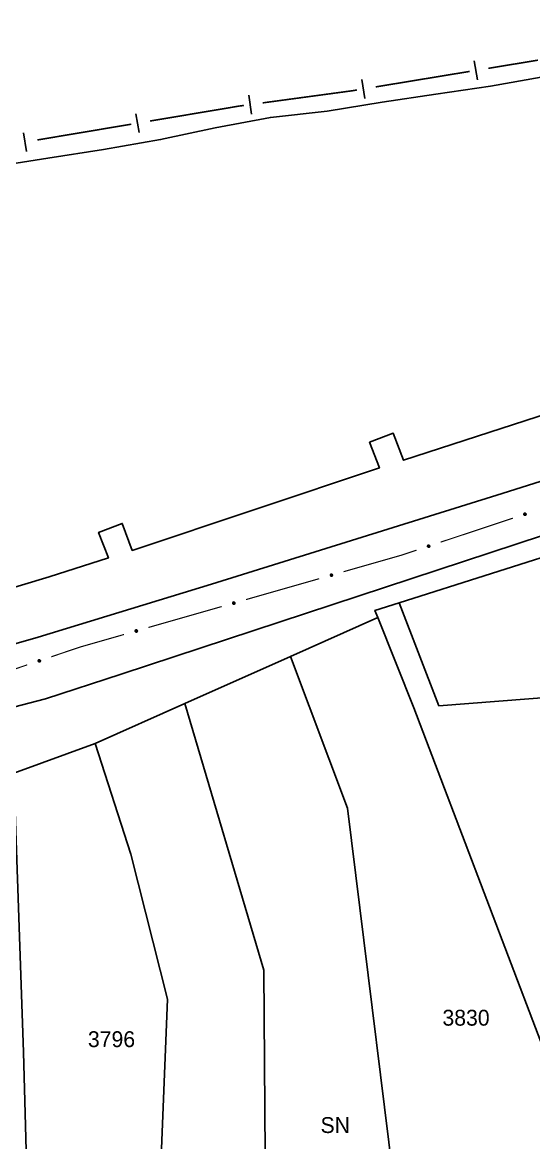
# Model space of a CAD drawing. Extents: x 203555 to 204724, y 4873703 to 4874787.
# Drawn here: x 204299.6 to 204380.2, y 4874564.9 to 4874741.4 of the extents above; entities that cross this region are included whole.
import ezdxf
from ezdxf.enums import TextEntityAlignment as Align

# ---------------------------------------------------------------- set-up
doc = ezdxf.new("R2010")
doc.units = 0
doc.header["$LTSCALE"] = 1.5
doc.header["$MEASUREMENT"] = 0
doc.linetypes.add('TRACO_00', pattern=[10, -10])
for name, color, linetype in [('CD_MALHA_LOTES', 7, 'CONTINUOUS'), ('HD-CURSO-PERENE', 170, 'CONTINUOUS'), ('HD-PRAIA', 251, 'CONTINUOUS'), ('LM-LIM-SETORES-BAIRROS', 250, 'CONTINUOUS'), ('RU-QUADRA', 210, 'CONTINUOUS'), ('SV-EIXO-RUA-PAV', 20, 'CONTINUOUS'), ('SV-RUA-PAVIM', 7, 'CONTINUOUS'), ('Th_NmrPort', 1, 'CONTINUOUS')]:
    doc.layers.add(name, color=color, linetype=linetype)

msp = doc.modelspace()

# ---------------------------------------------------------------- linework, layer by layer
at = {"layer": 'CD_MALHA_LOTES', "linetype": 'Continuous', "flags": 128}
for points in [[(204358.965064, 4874649.939038), (204388.092706, 4874659.165724)], [(204355.151806, 4874648.731122), (204358.965064, 4874649.939038)], [(204355.586818, 4874647.637914), (204355.151806, 4874648.731122)], [(204365.241945, 4874633.706029), (204358.965064, 4874649.939038)], [(204341.834391, 4874641.508143), (204355.586818, 4874647.637914)], [(204361.253975, 4874633.396033), (204355.586818, 4874647.637914)], [(204325.156535, 4874634.07444), (204341.834391, 4874641.508143)], [(204350.839125, 4874617.583828), (204341.834391, 4874641.508143)], [(204394.299998, 4874635.964792), (204365.241945, 4874633.706029)], [(204311.032326, 4874627.76293), (204325.156535, 4874634.07444)], [(204337.631766, 4874592.079698), (204325.156535, 4874634.07444)], [(204388.141088, 4874562.796384), (204361.253975, 4874633.396033)], [(204298.228153, 4874623.081438), (204311.032326, 4874627.76293)], [(204322.439423, 4874587.475918), (204316.677865, 4874610.313127), (204311.032326, 4874627.76293)], [(204299.730645, 4874579.123527), (204298.228153, 4874623.081438)], [(204368.978628, 4874470.724308), (204350.839125, 4874617.583828)], [(204338.54061, 4874468.368145), (204337.631766, 4874592.079698)], [(204318.899191, 4874499.712241), (204322.439423, 4874587.475918)], [(204301.881164, 4874499.78757), (204299.730645, 4874579.123527)]]:
    msp.add_lwpolyline(points, dxfattribs=at)
at = {"layer": 'HD-CURSO-PERENE', "linetype": 'Continuous'}
msp.add_polyline3d([(204381.342783, 4874732.765321, 2.282134), (204373.358438, 4874731.350853, 2.282134), (204364.739373, 4874730.109931, 2.282134), (204356.265147, 4874728.842034, 2.282134), (204347.627129, 4874727.439997, 2.282134), (204338.656779, 4874726.423747, 2.282134), (204329.974332, 4874724.788416, 2.282134), (204321.352649, 4874722.933937, 2.282134), (204312.332667, 4874721.385763, 2.282134), (204303.54981, 4874720.010702, 2.282134), (204294.540289, 4874718.599583, 2.282134)], dxfattribs=at)
at = {"layer": 'HD-PRAIA', "linetype": 'TRACO_00'}
for points in [[(204294.540289, 4874718.599583, 2.282134), (204303.54981, 4874720.010702, 2.282134), (204312.332667, 4874721.385763, 2.282134), (204321.352649, 4874722.933937, 2.282134), (204329.974332, 4874724.788416, 2.282134), (204338.656779, 4874726.423747, 2.282134), (204347.627129, 4874727.439997, 2.282134), (204356.265147, 4874728.842034, 2.282134), (204364.739373, 4874730.109931, 2.282134), (204373.358438, 4874731.350853, 2.282134), (204381.342783, 4874732.765321, 2.282134)], [(204405.847745, 4874687.407363, 3.978103), (204359.622638, 4874672.407154, 4.968892), (204358.021698, 4874676.662445, 4.968892), (204354.313762, 4874675.236316, 4.968892), (204355.841732, 4874671.207431, 4.523037), (204316.894714, 4874658.203989, 4.968892), (204315.293774, 4874662.459281, 4.968892), (204311.585838, 4874661.033151, 4.968892), (204313.113808, 4874657.004267, 4.523037), (204303.768556, 4874654.023166, 3.67618), (204290.639723, 4874650.074148, 3.67618)]]:
    msp.add_polyline3d(points, dxfattribs=at)
at = {"layer": 'LM-LIM-SETORES-BAIRROS'}
for points in [[(204371.303837, 4874732.359161), (204370.816288, 4874735.319278)], [(204353.543131, 4874729.433867), (204353.055582, 4874732.393985)], [(204335.670248, 4874726.965451), (204335.268113, 4874729.938376)], [(204317.957629, 4874724.046779), (204317.461077, 4874727.0054)], [(204300.205904, 4874721.067469), (204299.709353, 4874724.026089)]]:
    msp.add_lwpolyline(points, dxfattribs=at)
at = {"layer": 'LM-LIM-SETORES-BAIRROS', "const_width": 0.25}
for points in [[(204373.033474, 4874734.164252), (204379.940415, 4874735.301866)], [(204379.940415, 4874735.301866), (204380.845831, 4874735.450993)], [(204355.272769, 4874731.238958), (204370.073356, 4874733.676703)], [(204337.451131, 4874728.720003), (204351.324784, 4874730.596633)], [(204351.324784, 4874730.596633), (204351.594155, 4874730.633069)], [(204351.594155, 4874730.633069), (204352.312651, 4874730.75141)], [(204319.681766, 4874725.857124), (204333.488663, 4874728.174366)], [(204333.488663, 4874728.174366), (204333.785047, 4874728.224108)], [(204333.785047, 4874728.224108), (204334.478205, 4874728.317869)], [(204301.930042, 4874722.877814), (204316.723146, 4874725.360572)]]:
    msp.add_lwpolyline(points, dxfattribs=at)
at = {"layer": 'RU-QUADRA', "linetype": 'Continuous', "const_width": 0.18, "flags": 128}
msp.add_lwpolyline([(204471.221957, 4874562.687128), (204468.543226, 4874571.906552), (204465.967465, 4874580.771585), (204463.436172, 4874589.483573), (204460.655844, 4874599.052666), (204458.286403, 4874607.207605), (204455.673688, 4874616.199824), (204453.088526, 4874625.097214), (204448.983071, 4874639.227016), (204438.308076, 4874673.839612), (204423.977669, 4874669.557026), (204407.250068, 4874664.49648), (204388.092706, 4874659.165724), (204358.965064, 4874649.939038), (204355.151806, 4874648.731122), (204355.586818, 4874647.637914), (204341.834391, 4874641.508143), (204325.156535, 4874634.07444), (204311.032326, 4874627.76293), (204298.228153, 4874623.081438)], dxfattribs=at)
at = {"layer": 'SV-EIXO-RUA-PAV', "const_width": 0.18}
for points in [[(204376.896429, 4874663.282245), (204365.507939, 4874659.500406)], [(204359.400185, 4874657.472171), (204350.203894, 4874654.844659)], [(204359.813694, 4874657.609487), (204359.400185, 4874657.472171)], [(204361.711776, 4874658.239794), (204359.813694, 4874657.609487)], [(204346.357798, 4874653.745775), (204334.819511, 4874650.449121)], [(204330.973415, 4874649.350237), (204319.435127, 4874646.053583)], [(204315.589032, 4874644.954699), (204308.858364, 4874643.031651)], [(204308.825264, 4874643.022194), (204304.118285, 4874641.440649)], [(204308.858364, 4874643.031651), (204308.825264, 4874643.022194)], [(204300.326596, 4874640.166641), (204288.951529, 4874636.344619)]]:
    msp.add_lwpolyline(points, dxfattribs=at)
at = {"layer": 'SV-EIXO-RUA-PAV'}
for points in [[(204378.965561, 4874663.853361), (204378.944261, 4874663.809335), (204378.916952, 4874663.775852), (204378.886136, 4874663.754481), (204378.853982, 4874663.742697), (204378.819728, 4874663.734346), (204378.783335, 4874663.733547), (204378.742747, 4874663.741606), (204378.698433, 4874663.762663), (204378.665971, 4874663.792893), (204378.643403, 4874663.821983), (204378.629185, 4874663.854805), (204378.62163, 4874663.888217), (204378.622049, 4874663.926046), (204378.630618, 4874663.967099), (204378.65287, 4874664.011146), (204378.679869, 4874664.043788), (204378.710218, 4874664.063676), (204378.743305, 4874664.077762), (204378.778377, 4874664.085868), (204378.814106, 4874664.086447), (204378.855423, 4874664.077745), (204378.898607, 4874664.055206), (204378.931471, 4874664.02865), (204378.95178, 4874663.998589), (204378.964914, 4874663.965702), (204378.973707, 4874663.931448), (204378.976034, 4874663.894899), (204378.965561, 4874663.853361)], [(204363.780908, 4874658.81091), (204363.759608, 4874658.766884), (204363.732299, 4874658.733401), (204363.701483, 4874658.71203), (204363.669328, 4874658.700246), (204363.635075, 4874658.691896), (204363.598682, 4874658.691096), (204363.558094, 4874658.699155), (204363.51378, 4874658.720212), (204363.481318, 4874658.750442), (204363.45875, 4874658.779532), (204363.444532, 4874658.812354), (204363.436977, 4874658.845766), (204363.437396, 4874658.883595), (204363.445965, 4874658.924648), (204363.468217, 4874658.968695), (204363.495216, 4874659.001338), (204363.525565, 4874659.021226), (204363.558652, 4874659.035311), (204363.593724, 4874659.043417), (204363.629452, 4874659.043996), (204363.67077, 4874659.035295), (204363.713954, 4874659.012755), (204363.746818, 4874658.986199), (204363.767127, 4874658.956138), (204363.780261, 4874658.923251), (204363.789054, 4874658.888997), (204363.791381, 4874658.852448), (204363.780908, 4874658.81091)], [(204348.449239, 4874654.228844), (204348.426096, 4874654.185758), (204348.397394, 4874654.153461), (204348.365702, 4874654.133413), (204348.333078, 4874654.123), (204348.298501, 4874654.116105), (204348.262108, 4874654.116846), (204348.221897, 4874654.126615), (204348.178513, 4874654.149528), (204348.147359, 4874654.181104), (204348.126042, 4874654.211123), (204348.113225, 4874654.244517), (204348.107091, 4874654.278218), (204348.10911, 4874654.315997), (204348.119408, 4874654.35665), (204348.143504, 4874654.399717), (204348.171859, 4874654.431187), (204348.203022, 4874654.449773), (204348.236675, 4874654.462446), (204348.272059, 4874654.469062), (204348.30778, 4874654.468129), (204348.348693, 4874654.457687), (204348.390885, 4874654.433341), (204348.422596, 4874654.405418), (204348.441615, 4874654.374525), (204348.453345, 4874654.341112), (204348.460682, 4874654.306516), (204348.46146, 4874654.269901), (204348.449239, 4874654.228844)], [(204333.064856, 4874649.833306), (204333.041712, 4874649.79022), (204333.013011, 4874649.757923), (204332.981319, 4874649.737875), (204332.948695, 4874649.727461), (204332.914118, 4874649.720567), (204332.877725, 4874649.721308), (204332.837514, 4874649.731077), (204332.79413, 4874649.75399), (204332.762976, 4874649.785566), (204332.741659, 4874649.815585), (204332.728842, 4874649.848979), (204332.722708, 4874649.88268), (204332.724727, 4874649.920459), (204332.735025, 4874649.961112), (204332.759121, 4874650.004178), (204332.787476, 4874650.035649), (204332.818639, 4874650.054235), (204332.852292, 4874650.066908), (204332.887676, 4874650.073524), (204332.923397, 4874650.072591), (204332.96431, 4874650.062149), (204333.006501, 4874650.037803), (204333.038213, 4874650.00988), (204333.057231, 4874649.978986), (204333.068962, 4874649.945574), (204333.076298, 4874649.910978), (204333.077077, 4874649.874363), (204333.064856, 4874649.833306)], [(204317.680473, 4874645.437768), (204317.657329, 4874645.394682), (204317.628628, 4874645.362384), (204317.596936, 4874645.342337), (204317.564311, 4874645.331923), (204317.529735, 4874645.325029), (204317.493341, 4874645.32577), (204317.45313, 4874645.335539), (204317.409747, 4874645.358452), (204317.378593, 4874645.390028), (204317.357276, 4874645.420047), (204317.344459, 4874645.453441), (204317.338325, 4874645.487142), (204317.340344, 4874645.52492), (204317.350642, 4874645.565574), (204317.374737, 4874645.60864), (204317.403093, 4874645.640111), (204317.434256, 4874645.658697), (204317.467909, 4874645.67137), (204317.503293, 4874645.677985), (204317.539014, 4874645.677053), (204317.579927, 4874645.666611), (204317.622118, 4874645.642265), (204317.653829, 4874645.614342), (204317.672848, 4874645.583448), (204317.684579, 4874645.550035), (204317.691915, 4874645.51544), (204317.692694, 4874645.478825), (204317.680473, 4874645.437768)], [(204302.393699, 4874640.74506), (204302.372554, 4874640.700958), (204302.345363, 4874640.667379), (204302.314623, 4874640.6459), (204302.28251, 4874640.634002), (204302.248286, 4874640.625531), (204302.211897, 4874640.624602), (204302.171281, 4874640.632518), (204302.126892, 4874640.653419), (204302.094324, 4874640.683534), (204302.071654, 4874640.712544), (204302.057319, 4874640.745316), (204302.049647, 4874640.7787), (204302.049932, 4874640.816531), (204302.058356, 4874640.857614), (204302.080453, 4874640.90174), (204302.107336, 4874640.934477), (204302.137614, 4874640.954472), (204302.170651, 4874640.968674), (204302.205695, 4874640.976904), (204302.241421, 4874640.97761), (204302.282769, 4874640.969054), (204302.326033, 4874640.946667), (204302.35899, 4874640.920227), (204302.379405, 4874640.890238), (204302.392655, 4874640.857397), (204302.401569, 4874640.823174), (204302.404025, 4874640.786634), (204302.393699, 4874640.74506)]]:
    msp.add_lwpolyline(points, close=True, dxfattribs=at)
for points in [[(204378.931471, 4874664.02865), (204378.62163, 4874663.888217)], [(204378.898607, 4874664.055206), (204378.622049, 4874663.926046)], [(204378.912664, 4874664.042195), (204378.625998, 4874663.909618)], [(204378.93809, 4874664.013256), (204378.628114, 4874663.872938)], [(204378.873853, 4874664.063814), (204378.629062, 4874663.948018)], [(204378.95178, 4874663.998589), (204378.629185, 4874663.854805)], [(204378.855423, 4874664.077745), (204378.630618, 4874663.967099)], [(204378.955746, 4874663.981736), (204378.637139, 4874663.841428)], [(204378.964914, 4874663.965702), (204378.643403, 4874663.821983)], [(204378.830288, 4874664.078103), (204378.648961, 4874663.992008)], [(204378.814106, 4874664.086447), (204378.65287, 4874664.011146)], [(204378.966061, 4874663.946342), (204378.65997, 4874663.807314)], [(204378.973707, 4874663.931448), (204378.665971, 4874663.792893)], [(204378.792323, 4874664.084187), (204378.672305, 4874664.029954)], [(204378.778377, 4874664.085868), (204378.679869, 4874664.043788)], [(204378.970337, 4874663.911817), (204378.686691, 4874663.778804)], [(204378.976034, 4874663.894899), (204378.698433, 4874663.762663)], [(204378.969433, 4874663.875572), (204378.723342, 4874663.75503)], [(204378.965561, 4874663.853361), (204378.742747, 4874663.741606)], [(204378.952984, 4874663.829851), (204378.769927, 4874663.740307)], [(204378.944261, 4874663.809335), (204378.783335, 4874663.733547)], [(204378.928776, 4874663.790181), (204378.809622, 4874663.737673)], [(204378.916952, 4874663.775852), (204378.819728, 4874663.734346)], [(204363.746818, 4874658.986199), (204363.436977, 4874658.845766)], [(204363.713954, 4874659.012755), (204363.437396, 4874658.883595)], [(204363.728011, 4874658.999744), (204363.441345, 4874658.867167)], [(204363.753437, 4874658.970805), (204363.443461, 4874658.830487)], [(204363.6892, 4874659.021363), (204363.444409, 4874658.905567)], [(204363.767127, 4874658.956138), (204363.444532, 4874658.812354)], [(204363.67077, 4874659.035295), (204363.445965, 4874658.924648)], [(204363.771092, 4874658.939285), (204363.452486, 4874658.798977)], [(204363.780261, 4874658.923251), (204363.45875, 4874658.779532)], [(204363.645635, 4874659.035652), (204363.464307, 4874658.949557)], [(204363.629452, 4874659.043996), (204363.468217, 4874658.968695)], [(204363.781408, 4874658.903891), (204363.475317, 4874658.764863)], [(204363.789054, 4874658.888997), (204363.481318, 4874658.750442)], [(204363.60767, 4874659.041736), (204363.487651, 4874658.987503)], [(204363.593724, 4874659.043417), (204363.495216, 4874659.001338)], [(204363.785684, 4874658.869366), (204363.502038, 4874658.736353)], [(204363.791381, 4874658.852448), (204363.51378, 4874658.720212)], [(204363.78478, 4874658.833121), (204363.538689, 4874658.712579)], [(204363.780908, 4874658.81091), (204363.558094, 4874658.699155)], [(204363.768331, 4874658.7874), (204363.585274, 4874658.697856)], [(204363.759608, 4874658.766884), (204363.598682, 4874658.691096)], [(204363.744122, 4874658.74773), (204363.624969, 4874658.695222)], [(204363.732299, 4874658.733401), (204363.635075, 4874658.691896)], [(204348.422596, 4874654.405418), (204348.107091, 4874654.278218)], [(204348.390885, 4874654.433341), (204348.10911, 4874654.315997)], [(204348.404378, 4874654.419747), (204348.11236, 4874654.299416)], [(204348.428557, 4874654.389758), (204348.112922, 4874654.262679)], [(204348.441615, 4874654.374525), (204348.113225, 4874654.244517)], [(204348.366517, 4874654.442988), (204348.117046, 4874654.337652)], [(204348.348693, 4874654.457687), (204348.119408, 4874654.35665)], [(204348.444863, 4874654.357519), (204348.120607, 4874654.230816)], [(204348.453345, 4874654.341112), (204348.126042, 4874654.211123)], [(204348.323595, 4874654.459107), (204348.138788, 4874654.380761)], [(204348.453673, 4874654.32172), (204348.141974, 4874654.195766)], [(204348.30778, 4874654.468129), (204348.143504, 4874654.399717)], [(204348.460682, 4874654.306516), (204348.147359, 4874654.181104)], [(204348.285921, 4874654.466792), (204348.163716, 4874654.417685)], [(204348.456484, 4874654.287045), (204348.167465, 4874654.166152)], [(204348.272059, 4874654.469062), (204348.171859, 4874654.431187)], [(204348.46146, 4874654.269901), (204348.178513, 4874654.149528)], [(204348.454048, 4874654.250871), (204348.203077, 4874654.140848)], [(204348.449239, 4874654.228844), (204348.221897, 4874654.126615)], [(204348.435679, 4874654.205887), (204348.248997, 4874654.124167)], [(204348.426096, 4874654.185758), (204348.262108, 4874654.116846)], [(204348.409814, 4874654.167276), (204348.288545, 4874654.119856)], [(204348.397394, 4874654.153461), (204348.298501, 4874654.116105)], [(204333.038213, 4874650.00988), (204332.722708, 4874649.88268)], [(204333.006501, 4874650.037803), (204332.724727, 4874649.920459)], [(204333.019995, 4874650.024209), (204332.727977, 4874649.903877)], [(204333.044174, 4874649.994219), (204332.728539, 4874649.867141)], [(204333.057231, 4874649.978986), (204332.728842, 4874649.848979)], [(204332.982134, 4874650.04745), (204332.732662, 4874649.942113)], [(204332.96431, 4874650.062149), (204332.735025, 4874649.961112)], [(204333.06048, 4874649.961981), (204332.736224, 4874649.835277)], [(204333.068962, 4874649.945574), (204332.741659, 4874649.815585)], [(204332.939212, 4874650.063569), (204332.754404, 4874649.985223)], [(204333.06929, 4874649.926182), (204332.757591, 4874649.800228)], [(204332.923397, 4874650.072591), (204332.759121, 4874650.004178)], [(204333.076298, 4874649.910978), (204332.762976, 4874649.785566)], [(204332.901538, 4874650.071254), (204332.779333, 4874650.022147)], [(204333.072101, 4874649.891507), (204332.783082, 4874649.770614)], [(204332.887676, 4874650.073524), (204332.787476, 4874650.035649)], [(204333.077077, 4874649.874363), (204332.79413, 4874649.75399)], [(204333.069664, 4874649.855333), (204332.818694, 4874649.74531)], [(204333.064856, 4874649.833306), (204332.837514, 4874649.731077)], [(204333.051296, 4874649.810349), (204332.864614, 4874649.728629)], [(204333.041712, 4874649.79022), (204332.877725, 4874649.721308)], [(204333.025431, 4874649.771738), (204332.904162, 4874649.724318)], [(204333.013011, 4874649.757923), (204332.914118, 4874649.720567)], [(204317.653829, 4874645.614342), (204317.338325, 4874645.487142)], [(204317.622118, 4874645.642265), (204317.340344, 4874645.52492)], [(204317.635612, 4874645.62867), (204317.343594, 4874645.508339)], [(204317.659791, 4874645.598681), (204317.344156, 4874645.471603)], [(204317.672848, 4874645.583448), (204317.344459, 4874645.453441)], [(204317.597751, 4874645.651912), (204317.348279, 4874645.546575)], [(204317.579927, 4874645.666611), (204317.350642, 4874645.565574)], [(204317.676097, 4874645.566443), (204317.35184, 4874645.439739)], [(204317.684579, 4874645.550035), (204317.357276, 4874645.420047)], [(204317.554829, 4874645.668031), (204317.370021, 4874645.589685)], [(204317.684906, 4874645.530644), (204317.373208, 4874645.40469)], [(204317.539014, 4874645.677053), (204317.374737, 4874645.60864)], [(204317.691915, 4874645.51544), (204317.378593, 4874645.390028)], [(204317.517155, 4874645.675716), (204317.39495, 4874645.626609)], [(204317.687718, 4874645.495969), (204317.398698, 4874645.375075)], [(204317.503293, 4874645.677985), (204317.403093, 4874645.640111)], [(204317.692694, 4874645.478825), (204317.409747, 4874645.358452)], [(204317.685281, 4874645.459795), (204317.43431, 4874645.349772)], [(204317.680473, 4874645.437768), (204317.45313, 4874645.335539)], [(204317.666913, 4874645.414811), (204317.480231, 4874645.333091)], [(204317.657329, 4874645.394682), (204317.493341, 4874645.32577)], [(204317.641047, 4874645.3762), (204317.519779, 4874645.32878)], [(204317.628628, 4874645.362384), (204317.529735, 4874645.325029)], [(204302.35899, 4874640.920227), (204302.049647, 4874640.7787)], [(204302.326033, 4874640.946667), (204302.049932, 4874640.816531)], [(204302.340135, 4874640.933705), (204302.053939, 4874640.800117)], [(204302.365663, 4874640.904856), (204302.056184, 4874640.763445)], [(204302.301248, 4874640.955187), (204302.056867, 4874640.838527)], [(204302.379405, 4874640.890238), (204302.057319, 4874640.745316)], [(204302.282769, 4874640.969054), (204302.058356, 4874640.857614)], [(204302.38343, 4874640.873399), (204302.065321, 4874640.731967)], [(204302.392655, 4874640.857397), (204302.071654, 4874640.712544)], [(204302.257633, 4874640.969322), (204302.07661, 4874640.882588)], [(204302.241421, 4874640.97761), (204302.080453, 4874640.90174)], [(204302.393871, 4874640.838041), (204302.088272, 4874640.697933)], [(204302.401569, 4874640.823174), (204302.094324, 4874640.683534)], [(204302.219647, 4874640.975272), (204302.09982, 4874640.920616)], [(204302.205695, 4874640.976904), (204302.107336, 4874640.934477)], [(204302.398268, 4874640.803531), (204302.115094, 4874640.669519)], [(204302.404025, 4874640.786634), (204302.126892, 4874640.653419)], [(204302.397492, 4874640.767284), (204302.151828, 4874640.645874)], [(204302.393699, 4874640.74506), (204302.171281, 4874640.632518)], [(204302.381205, 4874640.721505), (204302.198465, 4874640.631315)], [(204302.372554, 4874640.700958), (204302.211897, 4874640.624602)], [(204302.357136, 4874640.68175), (204302.238169, 4874640.628821)], [(204302.345363, 4874640.667379), (204302.248286, 4874640.625531)]]:
    msp.add_lwpolyline(points, dxfattribs=at)
at = {"layer": 'SV-RUA-PAVIM', "linetype": 'Continuous'}
for points in [[(204609.192199, 4874741.400981, 4.25057), (204504.700944, 4874708.236387, 4.25057), (204406.705716, 4874677.084452, 4.349649), (204374.342742, 4874666.919664, 4.249288), (204329.391379, 4874652.878433, 3.885287), (204302.048991, 4874644.533424, 3.900776), (204293.027429, 4874641.967986, 3.908521)], [(204279.928956, 4874629.662386, 3.683925), (204287.847896, 4874631.029655, 3.683925), (204295.702082, 4874632.850287, 3.683925), (204303.187155, 4874634.799044, 3.683925), (204315.138543, 4874638.721673, 3.683925), (204406.635435, 4874668.798178, 4.001457), (204434.274247, 4874677.365846, 3.953333)]]:
    msp.add_polyline3d(points, dxfattribs=at)

# ---------------------------------------------------------------- texts
at = {"layer": 'Th_NmrPort', "color": 1}
for s, p in [('3830', (204365.787683, 4874584.560804)), ('3796', (204309.894612, 4874581.178209)), ('SN', (204346.567487, 4874567.644171))]:
    msp.add_text(s, height=2.5, dxfattribs=at).set_placement(p, align=Align.MIDDLE_LEFT)

doc.saveas('drawing.dxf')
